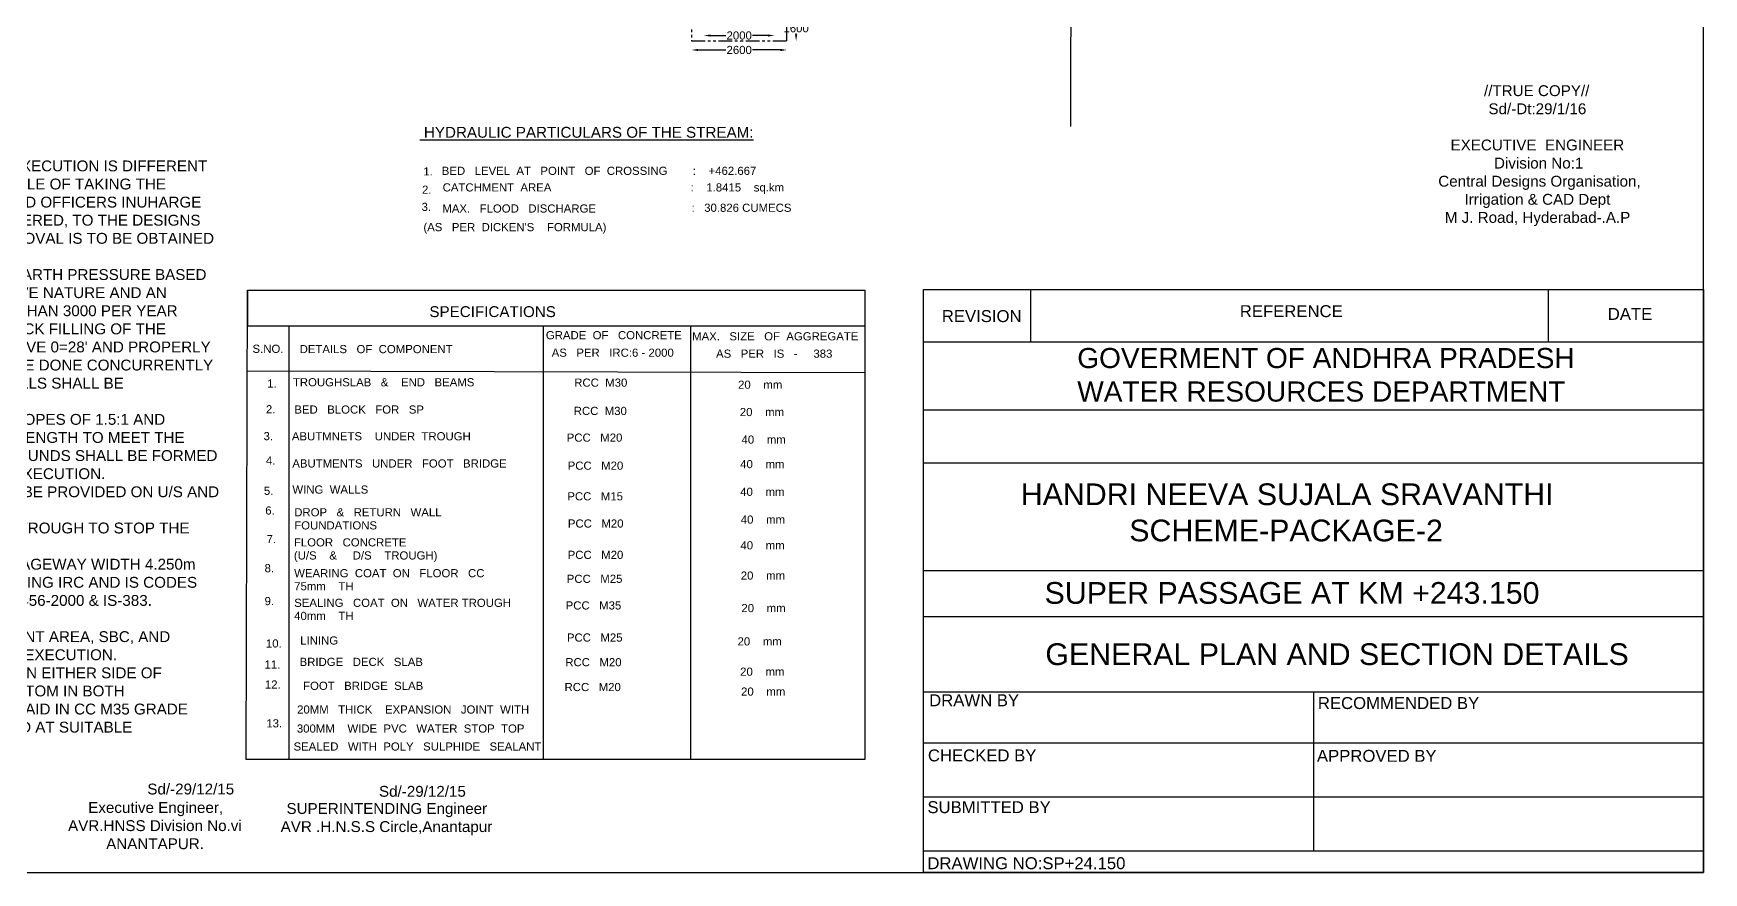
# Model space of a CAD drawing. Header units: inches. Extents: x -10 to 316, y -121 to 110.
# Drawn here: x 161.7 to 315.5, y -120.6 to -43.3 of the extents above; entities that cross this region are included whole.
import ezdxf

# ---------------------------------------------------------------- set-up
doc = ezdxf.new("R2010")
doc.units = ezdxf.units.IN
doc.header["$MEASUREMENT"] = 0
doc.linetypes.add('PHANTOM', pattern=[2.5, 1.25, -0.25, 0.25, -0.25, 0.25, -0.25])
for name, color, linetype in [('DRAWING', 2, 'Continuous'), ('REF', 1, 'Continuous'), ('TEXT', 1, 'Continuous')]:
    doc.layers.add(name, color=color, linetype=linetype)
doc.styles.get("Standard").update_dxf_attribs({"font": 'arial.ttf', "height": 0.75})
doc.dimstyles.get("Standard").update_dxf_attribs({"dimtxt": 0.75, "dimasz": 0.6, "dimexe": 0.18, "dimexo": 0.0625, "dimgap": 0.09, "dimtad": 0, "dimtih": 1, "dimtoh": 1, "dimdec": 4, "dimzin": 0, "dimdsep": 46, "dimtxsty": 'Standard', "dimcen": 0.09, "dimse1": 1, "dimse2": 1, "dimadec": 0, "dimazin": 0, "dimtfac": 1, "dimtdec": 4, "dimtofl": 0, "dimtmove": 0, "dimatfit": 3, "dimfxl": 1, "dimtolj": 1, "dimtzin": 0, "dimarcsym": 0})

# ---------------------------------------------------------------- blocks, each defined once
blk = doc.blocks.new('*D90')
at = {"color": 0, "lineweight": -2, "transparency": 16777216}
for p, q in [((231.95, -42.25), (231.95, -42.35)), ((231.95, -43.38), (231.95, -43.29))]:
    blk.add_line(p, q, dxfattribs=at)
at = {"color": 0, "transparency": 16777216}
for points in [[(231.85, -42.25), (232.05, -42.25), (231.95, -41.65)], [(231.85, -43.38), (232.05, -43.38), (231.95, -43.98)]]:
    blk.add_solid(points, dxfattribs=at)
at = {"layer": 'Defpoints', "color": 0, "transparency": 16777216}
for p in [(231.11, -41.65), (231.11, -43.98), (231.95, -43.98)]:
    blk.add_point(p, dxfattribs=at)
at = {"color": 0, "transparency": 16777216, "insert": (231.95, -42.82), "char_height": 0.75, "attachment_point": 5}
blk.add_mtext('\\A1;1600', dxfattribs=at)
blk = doc.blocks.new('*D91')
at = {"color": 0, "lineweight": -2, "transparency": 16777216}
for p, q in [((224.05, -43.49), (225.49, -43.49)), ((229.36, -43.49), (227.92, -43.49))]:
    blk.add_line(p, q, dxfattribs=at)
at = {"color": 0, "transparency": 16777216}
for points in [[(224.05, -43.39), (224.05, -43.59), (223.45, -43.49)], [(229.36, -43.39), (229.36, -43.59), (229.96, -43.49)]]:
    blk.add_solid(points, dxfattribs=at)
at = {"layer": 'Defpoints', "color": 0, "transparency": 16777216}
for p in [(223.45, -42.86), (229.96, -42.86), (229.96, -43.49)]:
    blk.add_point(p, dxfattribs=at)
at = {"color": 0, "transparency": 16777216, "insert": (226.71, -43.49), "char_height": 0.75, "attachment_point": 5}
blk.add_mtext('\\A1;2000', dxfattribs=at)
blk = doc.blocks.new('*D92')
at = {"color": 0, "lineweight": -2, "transparency": 16777216}
for p, q in [((222.91, -44.82), (225.49, -44.82)), ((230.51, -44.82), (227.92, -44.82))]:
    blk.add_line(p, q, dxfattribs=at)
at = {"color": 0, "transparency": 16777216}
for points in [[(222.91, -44.72), (222.91, -44.92), (222.31, -44.82)], [(230.51, -44.72), (230.51, -44.92), (231.11, -44.82)]]:
    blk.add_solid(points, dxfattribs=at)
at = {"layer": 'Defpoints', "color": 0, "transparency": 16777216}
for p in [(222.31, -43.98), (231.11, -43.98), (231.11, -44.82)]:
    blk.add_point(p, dxfattribs=at)
at = {"color": 0, "transparency": 16777216, "insert": (226.71, -44.82), "char_height": 0.75, "attachment_point": 5}
blk.add_mtext('\\A1;2600', dxfattribs=at)

msp = doc.modelspace()

# ---------------------------------------------------------------- linework, layer by layer
at = {"color": 0}
for points in [[(315.50158, 109.95313), (-9.87464, 109.95313), (-9.87464, -120.56317), (315.50158, -120.56317)], [(315.50158, -120.56317), (243.67921, -120.56317), (243.67921, -66.86283), (315.50158, -66.86283)]]:
    msp.add_lwpolyline(points, close=True, dxfattribs=at)
msp.add_lwpolyline([(257.40968, 47.1567), (257.22301, -51.87547)], dxfattribs=at)
at = {"color": 0, "linetype": 'PHANTOM'}
msp.add_lwpolyline([(170.82039, 0.25994), (170.78185, -23.80613), (176.5651, -23.80613), (176.5651, -28.07562), (185.99165, -28.07562), (185.99165, -35.03942), (207.85826, -35.13561), (207.85826, -29.05136), (222.31374, -33.92847), (222.31374, -43.98468), (231.1053, -43.98468), (231.1053, -27.57566), (206.90451, -19.33024)], dxfattribs=at)
at = {"layer": 'DRAWING', "color": 0}
for points in [[(181.43712, -66.9236), (238.2879, -66.9236), (238.2879, -110.14259), (181.30391, -110.14259), (181.43712, -66.9236), (181.43712, -70.22663), (238.2879, -70.22663), (238.2879, -74.56176), (181.41411, -74.38647)], [(185.24989, -70.22663), (185.24989, -110.14259)], [(208.68996, -110.14259), (208.68996, -70.22663)], [(222.2381, -70.22663), (222.2381, -110.14259)]]:
    msp.add_lwpolyline(points, dxfattribs=at)
at = {"layer": 'REF', "color": 0}
for points in [[(253.52202, -66.86283), (253.52202, -71.69213)], [(301.20261, -66.86283), (301.20261, -71.69213)]]:
    msp.add_lwpolyline(points, dxfattribs=at)
at = {"layer": 'TEXT', "color": 0}
for points in [[(243.67921, -71.6988), (315.50158, -71.6988)], [(243.67921, -77.95123), (315.50158, -77.95123)], [(243.67921, -82.84174), (315.50158, -82.84174)], [(243.67921, -92.74657), (315.50158, -92.74657)], [(243.67921, -96.98018), (315.50158, -96.98018)], [(243.67921, -103.91356), (315.50158, -103.91356)], [(279.59039, -103.91356), (279.59039, -118.54449)], [(243.67921, -108.61835), (315.50158, -108.61835)], [(243.67921, -113.59207), (315.50158, -113.59207)], [(243.67921, -118.54449), (315.50158, -118.54449)]]:
    msp.add_lwpolyline(points, dxfattribs=at)

# ---------------------------------------------------------------- texts
for s, height, p in [('%%U HYDRAULIC PARTICULARS OF THE STREAM:', 1, (197.2941, -52.89914)), ('1.', 0.75, (197.62571, -56.37274)), ('BED   LEVEL  AT   POINT   OF  CROSSING        :    +462.667', 0.75, (199.32479, -56.3217)), ('2.', 0.75, (197.50647, -58.06009)), ('CATCHMENT  AREA                                            :    1.8415    sq.km', 0.75, (199.40838, -57.84764)), ('3.', 0.75, (197.46665, -59.63659)), ('MAX.   FLOOD   DISCHARGE', 0.75, (199.37834, -59.79067)), (':   30.826 CUMECS', 0.75, (222.32293, -59.72255)), ("(AS   PER  DICKEN'S    FORMULA)", 0.75, (197.63451, -61.5045)), ('SPECIFICATIONS', 1, (198.18949, -69.41223)), ('REVISION ', 1.1, (245.36349, -69.87174)), ('REFERENCE ', 1.1, (272.80045, -69.41874)), ('DATE ', 1.1, (306.67979, -69.67421)), ('GRADE  OF   CONCRETE', 0.75, (208.90836, -71.45539)), ('S.NO.', 0.75, (181.89976, -72.70783)), ('DETAILS   OF  COMPONENT', 0.75, (186.23929, -72.73598)), ('MAX.   SIZE   OF  AGGREGATE', 0.75, (222.3751, -71.55927)), ('AS   PER   IRC:6 - 2000', 0.75, (209.4462, -73.06715)), ('AS   PER   IS   -     383', 0.75, (224.57743, -73.15597)), ('1.', 0.75, (183.25931, -75.90642)), ('TROUGHSLAB   &    END   BEAMS', 0.75, (185.62, -75.79018)), ('RCC  M30', 0.75, (211.52165, -75.82423)), ('20    mm', 0.75, (226.6029, -76.01461)), ('2.', 0.75, (183.13449, -78.27549)), ('BED   BLOCK   FOR   SP', 0.75, (185.75256, -78.30238)), ('RCC  M30', 0.75, (211.47576, -78.42711)), ('20    mm', 0.75, (226.76533, -78.52963)), ('3.', 0.75, (182.9172, -80.74761)), ('ABUTMNETS    UNDER  TROUGH', 0.75, (185.52564, -80.76326)), ('PCC   M20', 0.75, (210.83037, -80.88861)), ('40    mm', 0.75, (226.92222, -81.06657)), ('4.', 0.75, (183.13548, -82.99746)), ('ABUTMENTS   UNDER   FOOT   BRIDGE', 0.75, (185.56692, -83.26545)), ('PCC   M20', 0.75, (210.91704, -83.46945)), ('40    mm', 0.75, (226.80166, -83.33087)), ('5.', 0.75, (182.94841, -85.78033)), ('WING  WALLS', 0.75, (185.57143, -85.6706)), ('PCC   M15', 0.75, (210.88733, -86.29151)), ('40    mm', 0.75, (226.80291, -85.87633)), ('6.', 0.75, (183.07387, -87.59789)), ('DROP   &   RETURN   WALL', 0.75, (185.74304, -87.76197)), ('FOUNDATIONS', 0.75, (185.74304, -88.96678)), ('PCC   M20', 0.75, (210.93826, -88.79632)), ('40    mm', 0.75, (226.85632, -88.4317)), ('7.', 0.75, (183.19849, -90.22473)), ('FLOOR   CONCRETE', 0.75, (185.71211, -90.53084)), ('40    mm', 0.75, (226.82065, -90.80155)), ('8.', 0.75, (183.01094, -92.90741)), ('(U/S    &     D/S    TROUGH)', 0.75, (185.71211, -91.73565)), ('PCC   M20', 0.75, (210.91762, -91.68118)), ('WEARING  COAT  ON   FLOOR   CC', 0.75, (185.7362, -93.36972)), ('PCC   M25', 0.75, (210.83488, -93.88648)), ('20    mm', 0.75, (226.85427, -93.586)), ('9.', 0.75, (183.01146, -95.9383)), ('SEALING   COAT  ON   WATER TROUGH', 0.75, (185.73597, -96.09607)), ('75mm    TH', 0.75, (185.7362, -94.57453)), ('40mm    TH', 0.75, (185.73597, -97.30087)), ('PCC   M35', 0.75, (210.73126, -96.33807)), ('20    mm', 0.75, (226.91195, -96.57933)), ('10.', 0.75, (183.13672, -99.8395)), ('LINING', 0.75, (186.28996, -99.56703)), ('PCC   M25', 0.75, (210.84836, -99.29476)), ('20    mm', 0.75, (226.55804, -99.65166)), ('11.', 0.75, (183.01224, -101.77549)), ('BRIDGE   DECK   SLAB', 0.75, (186.23578, -101.53737)), ('RCC   M20', 0.75, (210.70011, -101.56568)), ('12.', 0.75, (183.04337, -103.62011)), ('FOOT   BRIDGE  SLAB', 0.75, (186.55836, -103.7361)), ('20    mm', 0.75, (226.79961, -102.43744)), ('RCC   M20', 0.75, (210.63078, -103.8513)), ('20    mm', 0.75, (226.88027, -104.27051)), ('DRAWN BY ', 1.1, (244.19976, -105.24686)), ('RECOMMENDED BY', 1.1, (279.98744, -105.50182)), ('20MM   THICK    EXPANSION   JOINT  WITH', 0.75, (186.008, -105.92192)), ('13.', 0.75, (183.17297, -107.1951)), ('300MM    WIDE  PVC   WATER  STOP  TOP', 0.75, (185.98336, -107.67336)), ('SEALED   WITH  POLY   SULPHIDE   SEALANT', 0.75, (185.67631, -109.32634)), ('CHECKED BY ', 1.1, (244.08476, -110.32157)), ('APPROVED BY', 1.1, (279.90209, -110.36428)), ('Sd/-29/12/15', 1, (172.21598, -113.36879)), ('Sd/-29/12/15', 1, (193.54599, -113.57949)), ('SUBMITTED BY ', 1.1, (244.03881, -115.08801)), ('DRAWING NO:SP+24.150', 1.1, (244.03823, -120.24961))]:
    msp.add_text(s, height=height, dxfattribs=at).set_placement(p)
at = {"layer": 'TEXT', "color": 0, "attachment_point": 1}
for s, insert, char_height, width in [('\\pi6.8988;//TRUE COPY//\\P\\pi7.3094;Sd/-Dt:29/1/16\\P\\pi11.75;\\P\\pi3.8186;EXECUTIVE  ENGINEER  \\P\\pi7.8173;Division No:1\\P\\pi2.3002; Central Designs Organisation,\\P\\pi5.1044;Irrigation & CAD Dept\\P\\pi3.2913;M J. Road, Hyderabad-.A.P', (288.3848, -48.06756), 1, 23.5001486), ("\\P18. IF THE STRATA MET WITH AT FOUNDATION LEVEL DURING EXECUTION IS DIFFERENT FROM WHAT IS CONSIDERED IN THE DESIGN AND IS NOT CAPABLE OF TAKING THE DESIGNED STRESSES(SHOWN IN THE STRESS TABLE), THE FIELD OFFICERS INUHARGE OF EXECUTION SHALL REPORT THE ACTUAL STRATA ENCOUNTERED, TO THE DESIGNS OFFICE FOR REVIEW AND REDESIGN IF NECESSARY. AND APPROVAL IS TO BE OBTAINED FROM THE CE/CDO HYDERABAD. \\P19. THE WING WALLS AND RETUR4NALLS ARE DESIGNED FOR EARTH PRESSURE BASED ON NA PROCEDURE WITH BACK FILL OF SOILS OF NON COHESIVE NATURE AND AN ANGLE OF INTERNAL FRICTION 0=28° AND K VALUE NOT MOR ETHAN 3000 PER YEAR WITH UNIT WEIGHT OF SATURATED EARTH AS 2.1T/CUM.THE BACK FILLING OF THE WALLS SHALL BE WITH SOILS HAVING THE PROPERTIES AS ABOVE 0=28' AND PROPERLY COMPACTED TO MAXIMUM DRY DENSITY AT O.M.0 AND SHALL BE DONE CONCURRENTLY WITH RAISING OF STRUCTURE.THR REAR FACES OF THESE WALLS SHALL BE CONSTRUCTED IN STEPS. \\P20 A TAIL CHANNEL WITH A BED WIDTH INSIDE 16X1.3M, SIDE SLOPES OF 1.5:1 AND HAVING BEDFALL 1 IN 745 SHALL BE FORMED FOR A SUITABLE LENGTH TO MEET THE NATURAL BED LEVEL OF VAGU COURSE.IF NECESSARY GUIDE BUNDS SHALL BE FORMED ON U/S AND D/S BASED ON ACTUAL GROUND LEVELS DURING EXECUTION. \\P21. SUITABLE BANK CONNECTIONS AND TRANSACTIONS SHALL BE PROVIDED ON U/S AND D/S OF THE CANAL AND DRAIN AS PER THE SITE CONDITIONS. \\P22. GUARD POST SHALL BE PROVIDED ON THE U/S AND D/S OF TROUGH TO STOP THE ENTRY OF VEHICLES \\P23. THE SINGLE LANE ROAD BRIDGE IS DESIGNED FOR A CARRIAGEWAY WIDTH 4.250m \\P24. THE STRUCTURE IS DESIGNED ACCORDING TO THE FOLLOWING IRC AND IS CODES IRC:5-1998, IRC:6-2000, IRC:21-2000, IRC:78-2000, IRC:83-2000, IS:456-2000 & IS-383. IS-7784—PART— 1,IS-7784—PART2—SEC-2. \\P25. THE FIELD AUTHORITIES SHALL ENSURE LEVELS, CATCH MENT AREA, SBC, AND SUITABILTY OF STRUCTURE AS PER SITE CONDITIONS BEFORE EXECUTION. \\P26. 300MM THICK APPROACH SLAB HAS TOBE LAID FOR 3500M ON EITHER SIDE OF BRIDGE WITH 12MM BARS AT 150MM C/C BOTH AT TOP AND BOTTOM IN BOTH DIRECTIONS IN RCCM30 GRADE 75 THICK WEAR COAT MAY BE LAID IN CC M35 GRADE WITH INVERTED COLORED CONCRETE TEL TOLENONES SPACED AT SUITABLE INTERVALS. ", (116.88773, -53.32745), 1, 61.7612588), ('GOVERMENT OF ANDHRA PRADESH WATER RESOURCES DEPARTMENT ', (257.83482, -72.26004), 1.85, 50.8496442), ('\\pi1.1315;HANDRI NEEVA SUJALA SRAVANTHI \\P\\pi11.123;SCHEME-PACKAGE-2', (251.50019, -84.72896), 2, 50.8496442), ('SUPER PASSAGE AT KM +243.150', (254.82273, -93.81344), 2, 45.4647476), ('GENERAL PLAN AND SECTION DETAILS ', (254.89849, -99.45206), 2, 53.594352), ('\\pi2.9398;Executive Engineer, \\P\\pi1.0865;AVR.HNSS Division No.vi \\P\\pi4.5937;ANANTAPUR.', (163.83324, -114.07159), 1, 18.0699831), ('\\pi1.5671;SUPERINTENDING Engineer \\P\\pi1.0302;AVR .H.N.S.S Circle,Anantapur', (183.46276, -114.16127), 1, 21.567263)]:
    msp.add_mtext(s, dxfattribs=dict(at, insert=insert, char_height=char_height, width=width))

# ---------------------------------------------------------------- dimensions: what is measured, and where the dimension line sits
at = {"color": 0}
for base, p1, p2, text, picture, middle in [((229.96271, -43.48521), (223.45459, -42.86304), (229.96271, -42.86304), '2000', '*D91', (226.70865, -43.48521)), ((231.1053, -44.82307), (222.31374, -43.98468), (231.1053, -43.98468), '2600', '*D92', (226.70952, -44.82307))]:
    dim = msp.add_linear_dim(base=base, p1=p1, p2=p2, text=text, dimstyle='Standard', dxfattribs=at)
    dim.commit()
    dim.dimension.update_dxf_attribs({"geometry": picture, "text_midpoint": middle})
dim = msp.add_linear_dim(base=(231.94696, -43.98468), p1=(231.1053, -41.6528), p2=(231.1053, -43.98468), angle=90, text='1600', dimstyle='Standard', dxfattribs=at)
dim.commit()
dim.dimension.update_dxf_attribs({"geometry": '*D90', "text_midpoint": (231.94696, -42.81874)})

doc.saveas('drawing.dxf')
